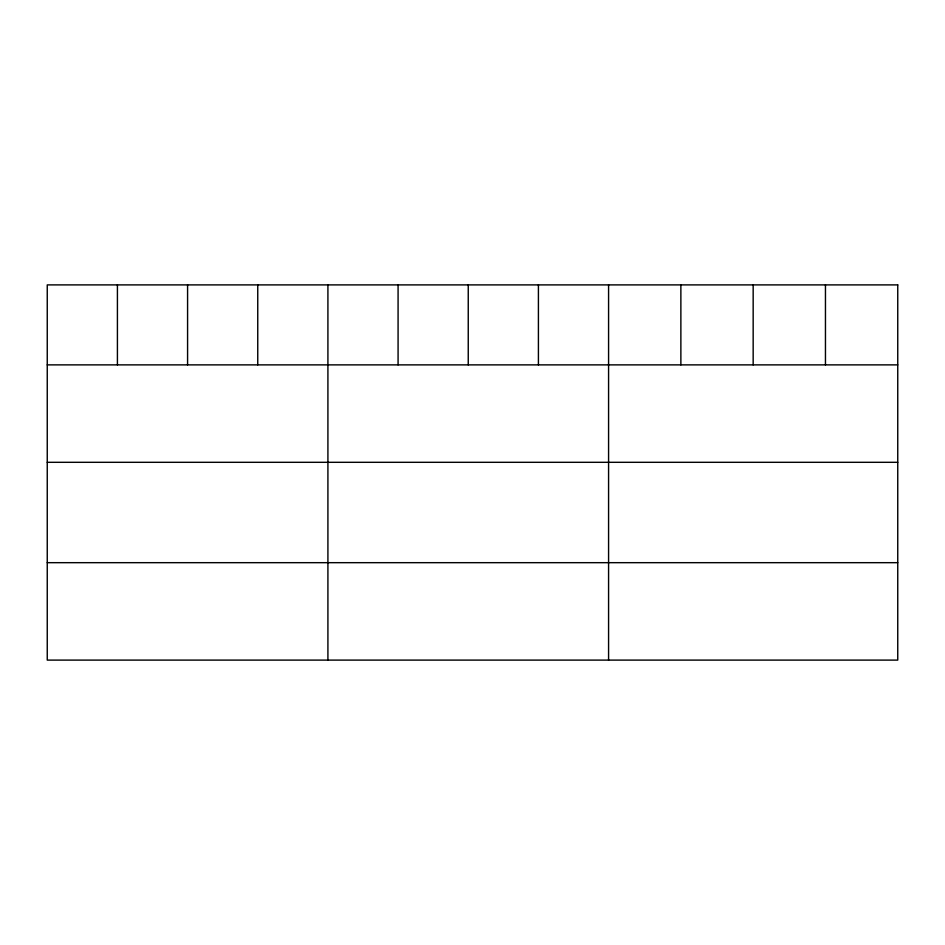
<?xml version="1.0" encoding="UTF-8"?>
<svg xmlns="http://www.w3.org/2000/svg" width="945" height="945" viewBox="0 0 945 945"><rect width="100%" height="100%" fill="white"/><g stroke="black" fill="none" stroke-linecap="round" stroke-linejoin="round"><path stroke-width="1.42" d="M47.25 364.876L897.75 364.876M47.25 462.306L897.75 462.306M47.25 562.677L897.75 562.677M825.457 284.894L825.457 364.876M753.165 284.894L753.165 364.876M680.872 284.894L680.872 364.876M608.58 284.894L608.58 660.106M538.414 284.894L538.414 364.876M468.247 284.894L468.247 364.876M398.081 284.894L398.081 364.876M327.915 284.894L327.915 660.106M257.749 284.894L257.749 364.876M187.583 284.894L187.583 364.876M117.416 284.894L117.416 364.876M897.75 284.894L47.25 284.894L47.25 660.106L897.75 660.106L897.75 284.894"/></g></svg>
